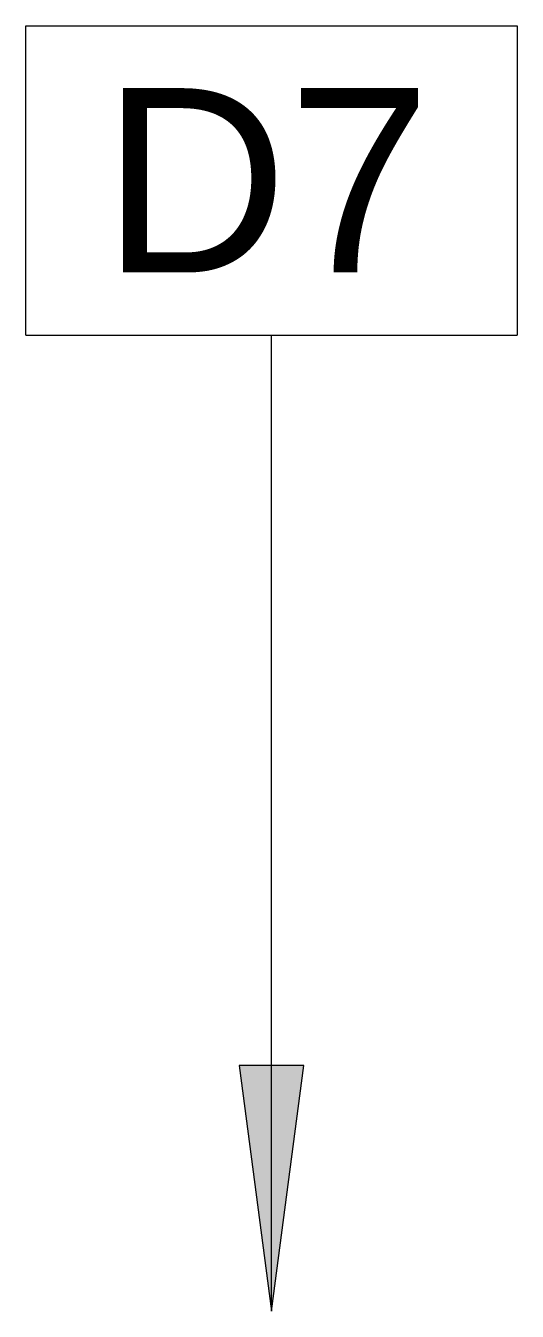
# Model space of a CAD drawing. Header units: inches. Extents: x -1176 to 1551, y -3558 to 978.
# Drawn here: x 863.31 to 875.31, y 125.57 to 156.97 of the extents above; entities that cross this region are included whole.
import ezdxf

# ---------------------------------------------------------------- set-up
doc = ezdxf.new("R2010")
doc.units = ezdxf.units.IN
doc.header["$MEASUREMENT"] = 0
doc.layers.add('A-ANNO-KEYN', color=231, linetype='Continuous', lineweight=9)
doc.styles.add('Arial', font='arial.ttf', dxfattribs={"height": 4.5})

# ---------------------------------------------------------------- blocks, each defined once
blk = doc.blocks.new('Keynote Tag - Keynote Number - Boxed-135510-1st Floor Demo')
at = {"layer": 'A-ANNO-KEYN'}
for p, q in [((-0.125, -0.07924), (-0.125, 0.07812)), ((-0.125, 0.07812), (0.125, 0.07812)), ((0.125, 0.07812), (0.125, -0.07924)), ((-0.125, -0.07924), (0.125, -0.07924))]:
    blk.add_line(p, q, dxfattribs=at)

msp = doc.modelspace()

# ---------------------------------------------------------------- hatches: boundary and pattern name
at = {"layer": 'A-ANNO-KEYN'}
msp.add_hatch(color=256, dxfattribs=at).paths.add_polyline_path([(869.305, 125.569), (870.095, 131.569), (868.515, 131.569)], flags=0)

# ---------------------------------------------------------------- linework, layer by layer
for p, q in [((869.305, 125.569), (869.305, 149.412)), ((870.095, 131.569), (868.515, 131.569)), ((868.515, 131.569), (869.305, 125.569)), ((869.305, 125.569), (870.095, 131.569))]:
    msp.add_line(p, q, dxfattribs=at)

# ---------------------------------------------------------------- block references
at = {"layer": 'A-ANNO-KEYN', "xscale": 47.99999999999997, "yscale": 47.99999999999997, "zscale": 47.99999999999997}
msp.add_blockref('Keynote Tag - Keynote Number - Boxed-135510-1st Floor Demo', (869.305, 153.216), dxfattribs=at)

# ---------------------------------------------------------------- texts
at = {"layer": 'A-ANNO-KEYN', "insert": (865.163, 155.442), "char_height": 4.5, "width": 9.8475, "attachment_point": 1, "style": 'Arial'}
msp.add_mtext('D7', dxfattribs=at)

doc.saveas('drawing.dxf')
